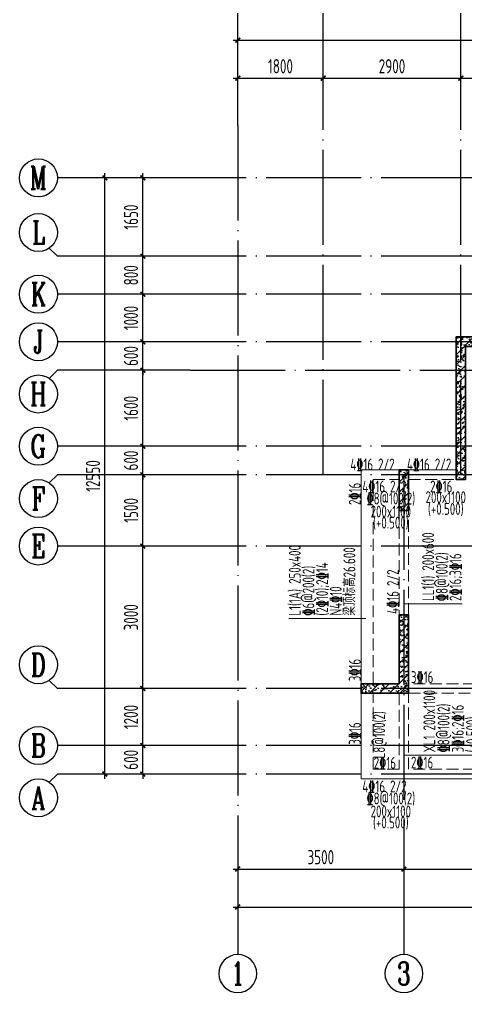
# Model space of a CAD drawing. Extents: x -1712635 to -854203, y -534641 to -21985.
# Drawn here: x -1136483 to -1127083, y -439141 to -418657 of the extents above; entities that cross this region are included whole.
import ezdxf
from ezdxf.enums import TextEntityAlignment as Align

# ---------------------------------------------------------------- set-up
doc = ezdxf.new("R2010")
doc.units = 0
doc.header["$LTSCALE"] = 1000
for name, pattern in [('__DASH', [0.35, 0.25, -0.1]), ('DASH', [0.35, 0.25, -0.1]), ('DOTE', [2.42, 2, -0.2, 0.02, -0.2])]:
    doc.linetypes.add(name, pattern=pattern)
doc.layers.get('0').update_dxf_attribs({"linetype": 'CONTINUOUS'})
doc.layers.get('Defpoints').update_dxf_attribs({"linetype": 'CONTINUOUS'})
for name, color, linetype in [('A-AXIS', 1, 'CONTINUOUS'), ('A-DOTE', 10, 'DOTE'), ('AXIS_NUM', 7, 'CONTINUOUS'), ('S-L主梁线', 4, 'DASH'), ('S-L梁编号', 6, 'CONTINUOUS'), ('S-L梁配筋', 7, 'CONTINUOUS'), ('S-Q墙填充', 252, 'CONTINUOUS'), ('S-Q墙实线', 6, 'CONTINUOUS'), ('S-Y一般标注', 3, 'CONTINUOUS')]:
    doc.layers.add(name, color=color, linetype=linetype)
doc.styles.add('TSSD_Axis', font='complex.shx', dxfattribs={"width": 0.7, "bigfont": 'hztxt.shx'})
doc.styles.add('TSSD_DIMENSION', font='Tssdeng.shx', dxfattribs={"width": 0.7, "bigfont": 'tssdchn.shx'})
doc.styles.add('TSSD_REIN', font='tssdeng.shx', dxfattribs={"width": 0.7, "height": 300, "bigfont": 'tssdchn.shx'})
doc.dimstyles.new('TSSD_100_100', dxfattribs={"dimtxt": 300, "dimasz": 100, "dimexe": 100, "dimexo": 250, "dimgap": 100, "dimtad": 1, "dimdec": 0, "dimzin": 0, "dimdsep": 46, "dimtxsty": 'TSSD_DIMENSION', "dimblk": 'ARCHTICK', "dimcen": 0, "dimdle": 100, "dimclrt": 7, "dimadec": 0, "dimazin": 0, "dimtfac": 1, "dimtdec": 0, "dimtix": 1, "dimtmove": 2, "dimatfit": 3, "dimldrblk": 'ARCHTICK', "dimfxl": 0, "dimtolj": 1, "dimtzin": 0, "dimarcsym": 0})
pattern_1 = [(50, (79242.38, 113232.59), (215.17805, -18.82564), [22.5, -247.5]), (355, (79242.38, 113232.6), (-41.6254, 225.6576), [18, -198]), (100.4514, (79260.31, 113231.02), (173.5528, 206.8319), [19.12206, -210.3426]), (46.1842, (79242.38, 113292.6), (320.1723, -49.6557), [33.75, -371.25]), (96.6356, (79269.06, 113288.45), (280.3988, 292.2354), [28.683, -315.5139]), (351.1842, (79242.38, 113292.6), (280.3986, 292.2356), [27, -297]), (21, (79272.38, 113277.59), (179.0721, -120.78567), [22.5, -247.5]), (326, (79272.38, 113277.6), (72.9946, 217.545), [18, -198]), (71.4514, (79287.3, 113267.52), (252.0668, 96.75915), [19.12206, -210.3426]), (37.5, (79242.38, 113232.59), (3.64796, 99.86816), [0, -195.6, 0, -201, 0, -198.75]), (7.5, (79242.38, 113232.59), (78.92086, 118.32351), [0, -114.6, 0, -191.1, 0, -75.75]), (327.5, (79175.48, 113232.59), (160.14673, -6.76646), [0, -75, 0, -234, 0, -310.5]), (317.5, (79145.48, 113232.59), (174.95585, 30.0315), [0, -97.5, 0, -155.4, 0, -220.5]), (45, (79242.38, 113232.59), (-106.066, 106.066), [])]

# ---------------------------------------------------------------- blocks, each defined once
blk = doc.blocks.new('_ArchTick')
at = {"color": 0, "const_width": 0.35}
blk.add_lwpolyline([(-0.5, -0.5), (0.5, 0.5)], dxfattribs=at)
blk = doc.blocks.new('*D117')
at = {"layer": 'Defpoints', "color": 0}
for p in [(6400, 19250), (4600, 18250), (6400, 18250)]:
    blk.add_point(p, dxfattribs=at)
at = {"layer": 'S-Y一般标注', "color": 0, "lineweight": -2}
for p, q in [((4600, 18500), (4600, 19350)), ((6400, 18500), (6400, 19350)), ((4500, 19250), (6500, 19250))]:
    blk.add_line(p, q, dxfattribs=at)
at = {"layer": 'S-Y一般标注', "color": 0, "lineweight": -2, "xscale": 100, "yscale": 100, "zscale": 100, "rotation": 180}
blk.add_blockref('_ArchTick', (4600, 19250), dxfattribs=at)
at = {"layer": 'S-Y一般标注', "color": 0, "lineweight": -2, "xscale": 100, "yscale": 100, "zscale": 100}
blk.add_blockref('_ArchTick', (6400, 19250), dxfattribs=at)
at = {"layer": 'S-Y一般标注', "color": 7, "insert": (5500, 19500), "char_height": 300, "attachment_point": 5, "style": 'TSSD_DIMENSION'}
blk.add_mtext('\\A1;1800', dxfattribs=at)
blk = doc.blocks.new('*D118')
at = {"layer": 'Defpoints', "color": 0}
for p in [(9300, 19250), (6400, 18250), (9300, 18250)]:
    blk.add_point(p, dxfattribs=at)
at = {"layer": 'S-Y一般标注', "color": 0, "lineweight": -2}
for p, q in [((6400, 18500), (6400, 19350)), ((9300, 18500), (9300, 19350)), ((6300, 19250), (9400, 19250))]:
    blk.add_line(p, q, dxfattribs=at)
at = {"layer": 'S-Y一般标注', "color": 0, "lineweight": -2, "xscale": 100, "yscale": 100, "zscale": 100, "rotation": 180}
blk.add_blockref('_ArchTick', (6400, 19250), dxfattribs=at)
at = {"layer": 'S-Y一般标注', "color": 0, "lineweight": -2, "xscale": 100, "yscale": 100, "zscale": 100}
blk.add_blockref('_ArchTick', (9300, 19250), dxfattribs=at)
at = {"layer": 'S-Y一般标注', "color": 7, "insert": (7850, 19500), "char_height": 300, "attachment_point": 5, "style": 'TSSD_DIMENSION'}
blk.add_mtext('\\A1;2900', dxfattribs=at)
blk = doc.blocks.new('*D119')
at = {"layer": 'Defpoints', "color": 0}
for p in [(11100, 19250), (9300, 18250), (11100, 18250)]:
    blk.add_point(p, dxfattribs=at)
at = {"layer": 'S-Y一般标注', "color": 0, "lineweight": -2}
for p, q in [((9300, 18500), (9300, 19350)), ((11100, 18500), (11100, 19350)), ((9200, 19250), (11200, 19250))]:
    blk.add_line(p, q, dxfattribs=at)
at = {"layer": 'S-Y一般标注', "color": 0, "lineweight": -2, "xscale": 100, "yscale": 100, "zscale": 100, "rotation": 180}
blk.add_blockref('_ArchTick', (9300, 19250), dxfattribs=at)
at = {"layer": 'S-Y一般标注', "color": 0, "lineweight": -2, "xscale": 100, "yscale": 100, "zscale": 100}
blk.add_blockref('_ArchTick', (11100, 19250), dxfattribs=at)
at = {"layer": 'S-Y一般标注', "color": 7, "insert": (10200, 19500), "char_height": 300, "attachment_point": 5, "style": 'TSSD_DIMENSION'}
blk.add_mtext('\\A1;1800', dxfattribs=at)
blk = doc.blocks.new('*D139')
at = {"layer": 'Defpoints', "color": 0}
for p in [(54600, 20050), (4600, 18250), (54600, 18250)]:
    blk.add_point(p, dxfattribs=at)
at = {"layer": 'S-Y一般标注', "color": 0, "lineweight": -2}
for p, q in [((4600, 18500), (4600, 20150)), ((54600, 18500), (54600, 20150)), ((4500, 20050), (54700, 20050))]:
    blk.add_line(p, q, dxfattribs=at)
at = {"layer": 'S-Y一般标注', "color": 0, "lineweight": -2, "xscale": 100, "yscale": 100, "zscale": 100, "rotation": 180}
blk.add_blockref('_ArchTick', (4600, 20050), dxfattribs=at)
at = {"layer": 'S-Y一般标注', "color": 0, "lineweight": -2, "xscale": 100, "yscale": 100, "zscale": 100}
blk.add_blockref('_ArchTick', (54600, 20050), dxfattribs=at)
at = {"layer": 'S-Y一般标注', "color": 7, "insert": (29600, 20300), "char_height": 300, "attachment_point": 5, "style": 'TSSD_DIMENSION'}
blk.add_mtext('\\A1;50000', dxfattribs=at)
blk = doc.blocks.new('ts_axno')
at = {"color": 0, "linetype": 'ByBlock', "lineweight": -2}
blk.add_circle((0, 0), 0.5, dxfattribs=at)
at = {"color": 0, "linetype": 'ByBlock', "lineweight": -2, "style": 'TSSD_Axis', "width": 0.7}
blk.add_attdef('A', text='', height=0.6, dxfattribs=at).set_placement((0, 0), align=Align.MIDDLE_CENTER)
blk = doc.blocks.new('*D140')
at = {"layer": 'Defpoints', "color": 0}
for p in [(2600, 5200), (3600, 5200), (3600, 4600)]:
    blk.add_point(p, dxfattribs=at)
at = {"layer": 'S-Y一般标注', "color": 0, "lineweight": -2}
for p, q in [((3350, 5200), (2500, 5200)), ((2600, 5200), (2600, 5300)), ((2600, 4600), (2600, 5200)), ((3350, 4600), (2500, 4600)), ((2600, 4600), (2600, 4500))]:
    blk.add_line(p, q, dxfattribs=at)
at = {"layer": 'S-Y一般标注', "color": 0, "lineweight": -2, "xscale": 100, "yscale": 100, "zscale": 100}
for p, rotation in [((2600, 5200), 270), ((2600, 4600), 90)]:
    blk.add_blockref('_ArchTick', p, dxfattribs=dict(at, rotation=rotation))
at = {"layer": 'S-Y一般标注', "color": 7, "insert": (2350, 4900), "char_height": 300, "attachment_point": 5, "rotation": 90, "style": 'TSSD_DIMENSION'}
blk.add_mtext('\\A1;600', dxfattribs=at)
blk = doc.blocks.new('*D141')
at = {"layer": 'Defpoints', "color": 0}
for p in [(2600, 10900), (3600, 10900), (3600, 9400)]:
    blk.add_point(p, dxfattribs=at)
at = {"layer": 'S-Y一般标注', "color": 0, "lineweight": -2}
for p, q in [((3350, 10900), (2500, 10900)), ((2600, 9300), (2600, 11000)), ((3350, 9400), (2500, 9400))]:
    blk.add_line(p, q, dxfattribs=at)
at = {"layer": 'S-Y一般标注', "color": 0, "lineweight": -2, "xscale": 100, "yscale": 100, "zscale": 100}
for p, rotation in [((2600, 10900), 90), ((2600, 9400), 270)]:
    blk.add_blockref('_ArchTick', p, dxfattribs=dict(at, rotation=rotation))
at = {"layer": 'S-Y一般标注', "color": 7, "insert": (2350, 10150), "char_height": 300, "attachment_point": 5, "rotation": 90, "style": 'TSSD_DIMENSION'}
blk.add_mtext('\\A1;1500', dxfattribs=at)
blk = doc.blocks.new('*D142')
at = {"layer": 'Defpoints', "color": 0}
for p in [(2600, 11500), (3600, 11500), (3600, 10900)]:
    blk.add_point(p, dxfattribs=at)
at = {"layer": 'S-Y一般标注', "color": 0, "lineweight": -2}
for p, q in [((3350, 11500), (2500, 11500)), ((2600, 11500), (2600, 11600)), ((2600, 10900), (2600, 11500)), ((3350, 10900), (2500, 10900)), ((2600, 10900), (2600, 10800))]:
    blk.add_line(p, q, dxfattribs=at)
at = {"layer": 'S-Y一般标注', "color": 0, "lineweight": -2, "xscale": 100, "yscale": 100, "zscale": 100}
for p, rotation in [((2600, 11500), 270), ((2600, 10900), 90)]:
    blk.add_blockref('_ArchTick', p, dxfattribs=dict(at, rotation=rotation))
at = {"layer": 'S-Y一般标注', "color": 7, "insert": (2350, 11200), "char_height": 300, "attachment_point": 5, "rotation": 90, "style": 'TSSD_DIMENSION'}
blk.add_mtext('\\A1;600', dxfattribs=at)
blk = doc.blocks.new('*D143')
at = {"layer": 'Defpoints', "color": 0}
for p in [(2600, 13100), (3600, 13100), (3600, 11500)]:
    blk.add_point(p, dxfattribs=at)
at = {"layer": 'S-Y一般标注', "color": 0, "lineweight": -2}
for p, q in [((2600, 11400), (2600, 13200)), ((3350, 13100), (2500, 13100)), ((3350, 11500), (2500, 11500))]:
    blk.add_line(p, q, dxfattribs=at)
at = {"layer": 'S-Y一般标注', "color": 0, "lineweight": -2, "xscale": 100, "yscale": 100, "zscale": 100}
for p, rotation in [((2600, 13100), 90), ((2600, 11500), 270)]:
    blk.add_blockref('_ArchTick', p, dxfattribs=dict(at, rotation=rotation))
at = {"layer": 'S-Y一般标注', "color": 7, "insert": (2350, 12300), "char_height": 300, "attachment_point": 5, "rotation": 90, "style": 'TSSD_DIMENSION'}
blk.add_mtext('\\A1;1600', dxfattribs=at)
blk = doc.blocks.new('*D144')
at = {"layer": 'Defpoints', "color": 0}
for p in [(2600, 13700), (3600, 13700), (3600, 13100)]:
    blk.add_point(p, dxfattribs=at)
at = {"layer": 'S-Y一般标注', "color": 0, "lineweight": -2}
for p, q in [((2600, 13700), (2600, 13800)), ((3350, 13700), (2500, 13700)), ((2600, 13100), (2600, 13700)), ((3350, 13100), (2500, 13100)), ((2600, 13100), (2600, 13000))]:
    blk.add_line(p, q, dxfattribs=at)
at = {"layer": 'S-Y一般标注', "color": 0, "lineweight": -2, "xscale": 100, "yscale": 100, "zscale": 100}
for p, rotation in [((2600, 13700), 270), ((2600, 13100), 90)]:
    blk.add_blockref('_ArchTick', p, dxfattribs=dict(at, rotation=rotation))
at = {"layer": 'S-Y一般标注', "color": 7, "insert": (2350, 13400), "char_height": 300, "attachment_point": 5, "rotation": 90, "style": 'TSSD_DIMENSION'}
blk.add_mtext('\\A1;600', dxfattribs=at)
blk = doc.blocks.new('*D145')
at = {"layer": 'Defpoints', "color": 0}
for p in [(2600, 14700), (3600, 14700), (3600, 13700)]:
    blk.add_point(p, dxfattribs=at)
at = {"layer": 'S-Y一般标注', "color": 0, "lineweight": -2}
for p, q in [((2600, 13600), (2600, 14800)), ((3350, 14700), (2500, 14700)), ((3350, 13700), (2500, 13700))]:
    blk.add_line(p, q, dxfattribs=at)
at = {"layer": 'S-Y一般标注', "color": 0, "lineweight": -2, "xscale": 100, "yscale": 100, "zscale": 100}
for p, rotation in [((2600, 14700), 90), ((2600, 13700), 270)]:
    blk.add_blockref('_ArchTick', p, dxfattribs=dict(at, rotation=rotation))
at = {"layer": 'S-Y一般标注', "color": 7, "insert": (2350, 14200), "char_height": 300, "attachment_point": 5, "rotation": 90, "style": 'TSSD_DIMENSION'}
blk.add_mtext('\\A1;1000', dxfattribs=at)
blk = doc.blocks.new('*D146')
at = {"layer": 'Defpoints', "color": 0}
for p in [(1800, 17150), (3600, 17150), (3600, 4600)]:
    blk.add_point(p, dxfattribs=at)
at = {"layer": 'S-Y一般标注', "color": 0, "lineweight": -2}
for p, q in [((1800, 4500), (1800, 17250)), ((3350, 17150), (1700, 17150)), ((3350, 4600), (1700, 4600))]:
    blk.add_line(p, q, dxfattribs=at)
at = {"layer": 'S-Y一般标注', "color": 0, "lineweight": -2, "xscale": 100, "yscale": 100, "zscale": 100}
for p, rotation in [((1800, 17150), 90), ((1800, 4600), 270)]:
    blk.add_blockref('_ArchTick', p, dxfattribs=dict(at, rotation=rotation))
at = {"layer": 'S-Y一般标注', "color": 7, "insert": (1550, 10875), "char_height": 300, "attachment_point": 5, "rotation": 90, "style": 'TSSD_DIMENSION'}
blk.add_mtext('\\A1;12550', dxfattribs=at)
blk = doc.blocks.new('*D147')
at = {"layer": 'Defpoints', "color": 0}
for p in [(2600, 15500), (3600, 15500), (3600, 14700)]:
    blk.add_point(p, dxfattribs=at)
at = {"layer": 'S-Y一般标注', "color": 0, "lineweight": -2}
for p, q in [((2600, 14600), (2600, 15600)), ((3350, 15500), (2500, 15500)), ((3350, 14700), (2500, 14700))]:
    blk.add_line(p, q, dxfattribs=at)
at = {"layer": 'S-Y一般标注', "color": 0, "lineweight": -2, "xscale": 100, "yscale": 100, "zscale": 100}
for p, rotation in [((2600, 15500), 90), ((2600, 14700), 270)]:
    blk.add_blockref('_ArchTick', p, dxfattribs=dict(at, rotation=rotation))
at = {"layer": 'S-Y一般标注', "color": 7, "insert": (2350, 15100), "char_height": 300, "attachment_point": 5, "rotation": 90, "style": 'TSSD_DIMENSION'}
blk.add_mtext('\\A1;800', dxfattribs=at)
blk = doc.blocks.new('*D148')
at = {"layer": 'Defpoints', "color": 0}
for p in [(2600, 6400), (3600, 6400), (3600, 5200)]:
    blk.add_point(p, dxfattribs=at)
at = {"layer": 'S-Y一般标注', "color": 0, "lineweight": -2}
for p, q in [((3350, 6400), (2500, 6400)), ((2600, 5100), (2600, 6500)), ((3350, 5200), (2500, 5200))]:
    blk.add_line(p, q, dxfattribs=at)
at = {"layer": 'S-Y一般标注', "color": 0, "lineweight": -2, "xscale": 100, "yscale": 100, "zscale": 100}
for p, rotation in [((2600, 6400), 90), ((2600, 5200), 270)]:
    blk.add_blockref('_ArchTick', p, dxfattribs=dict(at, rotation=rotation))
at = {"layer": 'S-Y一般标注', "color": 7, "insert": (2350, 5800), "char_height": 300, "attachment_point": 5, "rotation": 90, "style": 'TSSD_DIMENSION'}
blk.add_mtext('\\A1;1200', dxfattribs=at)
blk = doc.blocks.new('*D149')
at = {"layer": 'Defpoints', "color": 0}
for p in [(2600, 9400), (3600, 9400), (3600, 6400)]:
    blk.add_point(p, dxfattribs=at)
at = {"layer": 'S-Y一般标注', "color": 0, "lineweight": -2}
for p, q in [((2600, 6300), (2600, 9500)), ((3350, 9400), (2500, 9400)), ((3350, 6400), (2500, 6400))]:
    blk.add_line(p, q, dxfattribs=at)
at = {"layer": 'S-Y一般标注', "color": 0, "lineweight": -2, "xscale": 100, "yscale": 100, "zscale": 100}
for p, rotation in [((2600, 9400), 90), ((2600, 6400), 270)]:
    blk.add_blockref('_ArchTick', p, dxfattribs=dict(at, rotation=rotation))
at = {"layer": 'S-Y一般标注', "color": 7, "insert": (2350, 7900), "char_height": 300, "attachment_point": 5, "rotation": 90, "style": 'TSSD_DIMENSION'}
blk.add_mtext('\\A1;3000', dxfattribs=at)
blk = doc.blocks.new('*D154')
at = {"layer": 'Defpoints', "color": 0}
for p in [(8100, 3600), (13900, 3600), (13900, 2600)]:
    blk.add_point(p, dxfattribs=at)
at = {"layer": 'S-Y一般标注', "color": 0, "lineweight": -2}
for p, q in [((8100, 3350), (8100, 2500)), ((13900, 3350), (13900, 2500)), ((8000, 2600), (14000, 2600))]:
    blk.add_line(p, q, dxfattribs=at)
at = {"layer": 'S-Y一般标注', "color": 0, "lineweight": -2, "xscale": 100, "yscale": 100, "zscale": 100, "rotation": 180}
blk.add_blockref('_ArchTick', (8100, 2600), dxfattribs=at)
at = {"layer": 'S-Y一般标注', "color": 0, "lineweight": -2, "xscale": 100, "yscale": 100, "zscale": 100}
blk.add_blockref('_ArchTick', (13900, 2600), dxfattribs=at)
at = {"layer": 'S-Y一般标注', "color": 7, "insert": (11000, 2850), "char_height": 300, "attachment_point": 5, "style": 'TSSD_DIMENSION'}
blk.add_mtext('\\A1;5800', dxfattribs=at)
blk = doc.blocks.new('*D162')
at = {"layer": 'Defpoints', "color": 0}
for p in [(4600, 3600), (54600, 3600), (54600, 1800)]:
    blk.add_point(p, dxfattribs=at)
at = {"layer": 'S-Y一般标注', "color": 0, "lineweight": -2}
for p, q in [((4600, 3350), (4600, 1700)), ((54600, 3350), (54600, 1700)), ((4500, 1800), (54700, 1800))]:
    blk.add_line(p, q, dxfattribs=at)
at = {"layer": 'S-Y一般标注', "color": 0, "lineweight": -2, "xscale": 100, "yscale": 100, "zscale": 100, "rotation": 180}
blk.add_blockref('_ArchTick', (4600, 1800), dxfattribs=at)
at = {"layer": 'S-Y一般标注', "color": 0, "lineweight": -2, "xscale": 100, "yscale": 100, "zscale": 100}
blk.add_blockref('_ArchTick', (54600, 1800), dxfattribs=at)
at = {"layer": 'S-Y一般标注', "color": 7, "insert": (29600, 2050), "char_height": 300, "attachment_point": 5, "style": 'TSSD_DIMENSION'}
blk.add_mtext('\\A1;50000', dxfattribs=at)
blk = doc.blocks.new('*D164')
at = {"layer": 'Defpoints', "color": 0}
for p in [(4600, 3600), (8100, 3600), (8100, 2600)]:
    blk.add_point(p, dxfattribs=at)
at = {"layer": 'S-Y一般标注', "color": 0, "lineweight": -2}
for p, q in [((4600, 3350), (4600, 2500)), ((8100, 3350), (8100, 2500)), ((4500, 2600), (8200, 2600))]:
    blk.add_line(p, q, dxfattribs=at)
at = {"layer": 'S-Y一般标注', "color": 0, "lineweight": -2, "xscale": 100, "yscale": 100, "zscale": 100, "rotation": 180}
blk.add_blockref('_ArchTick', (4600, 2600), dxfattribs=at)
at = {"layer": 'S-Y一般标注', "color": 0, "lineweight": -2, "xscale": 100, "yscale": 100, "zscale": 100}
blk.add_blockref('_ArchTick', (8100, 2600), dxfattribs=at)
at = {"layer": 'S-Y一般标注', "color": 7, "insert": (6350, 2850), "char_height": 300, "attachment_point": 5, "style": 'TSSD_DIMENSION'}
blk.add_mtext('\\A1;3500', dxfattribs=at)
blk = doc.blocks.new('*D178')
at = {"layer": 'Defpoints', "color": 0}
for p in [(2600, 17150), (3600, 17150), (3600, 15500)]:
    blk.add_point(p, dxfattribs=at)
at = {"layer": 'S-Y一般标注', "color": 0, "lineweight": -2}
for p, q in [((2600, 15400), (2600, 17250)), ((3350, 17150), (2500, 17150)), ((3350, 15500), (2500, 15500))]:
    blk.add_line(p, q, dxfattribs=at)
at = {"layer": 'S-Y一般标注', "color": 0, "lineweight": -2, "xscale": 100, "yscale": 100, "zscale": 100}
for p, rotation in [((2600, 17150), 90), ((2600, 15500), 270)]:
    blk.add_blockref('_ArchTick', p, dxfattribs=dict(at, rotation=rotation))
at = {"layer": 'S-Y一般标注', "color": 7, "insert": (2350, 16325), "char_height": 300, "attachment_point": 5, "rotation": 90, "style": 'TSSD_DIMENSION'}
blk.add_mtext('\\A1;1650', dxfattribs=at)
blk = doc.blocks.new('20210807.15294921')
at = {"layer": 'S-Q墙填充'}
h = blk.add_hatch(dxfattribs=at)
h.set_pattern_fill('ARMORED', color=252, scale=30, style=0)
h.set_pattern_definition(pattern_1)
h.paths.add_polyline_path([(63116, 65940), (63466, 65940), (63466, 66140), (62916, 66140), (62916, 63140), (63116, 63140)])
h = blk.add_hatch(dxfattribs=at)
h.set_pattern_fill('ARMORED', color=252, scale=30, style=0)
h.set_pattern_definition(pattern_1)
h.paths.add_polyline_path([(61916, 62490), (61916, 63340), (61716, 63340), (61716, 62490)])
h = blk.add_hatch(dxfattribs=at)
h.set_pattern_fill('ARMORED', color=252, scale=30, style=0)
h.set_pattern_definition(pattern_1)
h.paths.add_polyline_path([(61716, 58840), (60916, 58840), (60916, 58640), (61916, 58640), (61916, 60290), (61716, 60290)])
at = {"layer": 'S-L主梁线', "linetype": 'ByBlock', "lineweight": 18}
for p, q in [((60916, 63340), (60916, 58840)), ((61716, 63340), (60916, 63340)), ((62916, 63340), (61916, 63340)), ((60916, 58640), (60916, 56840)), ((60916, 56840), (61816, 56840)), ((61816, 56840), (67616, 56840))]:
    blk.add_line(p, q, dxfattribs=at)
at = {"layer": 'S-L主梁线', "linetype": '__DASH', "lineweight": 18}
for p, q in [((61166, 58840), (61166, 63140)), ((61166, 63140), (61716, 63140)), ((61916, 63140), (62916, 63140)), ((61716, 62490), (61716, 60290)), ((61916, 60290), (61916, 62490)), ((67516, 58840), (61916, 58840)), ((61166, 57040), (61166, 58640)), ((61716, 58640), (61716, 57040)), ((61916, 57040), (61916, 58640)), ((61916, 58640), (67516, 58640)), ((61716, 57040), (61166, 57040)), ((67516, 57040), (61916, 57040))]:
    blk.add_line(p, q, dxfattribs=at)
at = {"layer": 'S-Q墙实线', "lineweight": 35}
for points in [[(63116, 65940), (63466, 65940), (63466, 66140), (62916, 66140), (62916, 63140), (63116, 63140)], [(61916, 62490), (61916, 63340), (61716, 63340), (61716, 62490)], [(61716, 58840), (60916, 58840), (60916, 58640), (61916, 58640), (61916, 60290), (61716, 60290)]]:
    blk.add_lwpolyline(points, close=True, dxfattribs=at)
blk = doc.blocks.new('20210726.16395156')
at = {"layer": 'A-AXIS'}
for p, q in [((4600, 18249.9), (4600, 21049.9)), ((6400, 18249.9), (6400, 21049.9)), ((9300, 18249.9), (9300, 21049.9)), ((3600, 17150), (800, 17150)), ((800, 15500), (628.4, 15671.7)), ((3600, 15500), (800, 15500)), ((3600, 14700), (800, 14700)), ((3600, 13700), (800, 13700)), ((800, 13100.3), (628.4, 12928.7)), ((3600, 13100.3), (800, 13100.3)), ((3600, 11500), (800, 11500)), ((800, 10900), (628.4, 10728.4)), ((3600, 10900), (800, 10900)), ((3600, 9400), (800, 9400)), ((800, 6400), (628.4, 6571.7)), ((3600, 6400), (800, 6400)), ((3600, 5200), (800, 5200)), ((800, 4600), (628.4, 4428.4)), ((3600, 4600), (800, 4600)), ((4600, 3600), (4600, 800)), ((8100, 3600), (8100, 800))]:
    blk.add_line(p, q, dxfattribs=at)
at = {"layer": 'A-DOTE'}
for p, q in [((4600, 18249.9), (4600, 3600)), ((6400, 10900), (6400, 18249.9)), ((9300, 10900), (9300, 18249.9)), ((55600, 17150), (3600, 17150)), ((55600, 15500), (3600, 15500)), ((55600, 14700), (3600, 14700)), ((55600, 13700), (3600, 13700)), ((3600, 13100.3), (55600, 13100.3)), ((55600, 11500), (3600, 11500)), ((55600, 10900), (3600, 10900)), ((8100, 10900), (8100, 3600)), ((55600, 9400), (3600, 9400)), ((55600, 6400), (3600, 6400)), ((55600, 5200), (3600, 5200)), ((55600, 4600), (3600, 4600))]:
    blk.add_line(p, q, dxfattribs=at)
at = {"layer": 'A-AXIS'}
ref = blk.add_blockref('ts_axno', (400, 17150), dxfattribs=dict(at, xscale=800, yscale=800, zscale=800))
ref.add_attrib('G', 'M', dxfattribs={"layer": 'AXIS_NUM', "height": 480, "style": 'TSSD_Axis', "width": 0.7}).set_placement((400, 17150), align=Align.MIDDLE_CENTER)
ref = blk.add_blockref('ts_axno', (400, 16000), dxfattribs=dict(at, xscale=800, yscale=800, zscale=800))
ref.add_attrib('G', 'L', dxfattribs={"layer": 'AXIS_NUM', "height": 480, "style": 'TSSD_Axis', "width": 0.7}).set_placement((400, 16000), align=Align.MIDDLE_CENTER)
ref = blk.add_blockref('ts_axno', (400, 14700), dxfattribs=dict(at, xscale=800, yscale=800, zscale=800))
ref.add_attrib('G', 'K', dxfattribs={"layer": 'AXIS_NUM', "height": 480, "style": 'TSSD_Axis', "width": 0.7}).set_placement((400, 14700), align=Align.MIDDLE_CENTER)
ref = blk.add_blockref('ts_axno', (400, 13700), dxfattribs=dict(at, xscale=800, yscale=800, zscale=800))
ref.add_attrib('G', 'J', dxfattribs={"layer": 'AXIS_NUM', "height": 480, "style": 'TSSD_Axis', "width": 0.7}).set_placement((400, 13700), align=Align.MIDDLE_CENTER)
ref = blk.add_blockref('ts_axno', (400, 12600.3), dxfattribs=dict(at, xscale=800, yscale=800, zscale=800))
ref.add_attrib('C', 'H', dxfattribs={"layer": 'AXIS_NUM', "height": 480, "style": 'TSSD_Axis', "width": 0.7}).set_placement((400, 12600.3), align=Align.MIDDLE_CENTER)
ref = blk.add_blockref('ts_axno', (400, 11500), dxfattribs=dict(at, xscale=800, yscale=800, zscale=800))
ref.add_attrib('D', 'G', dxfattribs={"layer": 'AXIS_NUM', "height": 480, "style": 'TSSD_Axis', "width": 0.7}).set_placement((400, 11500), align=Align.MIDDLE_CENTER)
ref = blk.add_blockref('ts_axno', (400, 10400), dxfattribs=dict(at, xscale=800, yscale=800, zscale=800))
ref.add_attrib('C', 'F', dxfattribs={"layer": 'AXIS_NUM', "height": 480, "style": 'TSSD_Axis', "width": 0.7}).set_placement((400, 10400), align=Align.MIDDLE_CENTER)
ref = blk.add_blockref('ts_axno', (400, 9400), dxfattribs=dict(at, xscale=800, yscale=800, zscale=800))
ref.add_attrib('B', 'E', dxfattribs={"layer": 'AXIS_NUM', "height": 480, "style": 'TSSD_Axis', "width": 0.7}).set_placement((400, 9400), align=Align.MIDDLE_CENTER)
ref = blk.add_blockref('ts_axno', (400, 6900), dxfattribs=dict(at, xscale=800, yscale=800, zscale=800, rotation=180))
ref.add_attrib('C', 'D', dxfattribs={"layer": 'AXIS_NUM', "height": 480, "style": 'TSSD_Axis', "width": 0.7}).set_placement((400, 6900), align=Align.MIDDLE_CENTER)
ref = blk.add_blockref('ts_axno', (400, 5200), dxfattribs=dict(at, xscale=800, yscale=800, zscale=800))
ref.add_attrib('A', 'B', dxfattribs={"layer": 'AXIS_NUM', "height": 480, "style": 'TSSD_Axis', "width": 0.7}).set_placement((400, 5200), align=Align.MIDDLE_CENTER)
ref = blk.add_blockref('ts_axno', (400, 4100), dxfattribs=dict(at, xscale=800, yscale=800, zscale=800))
ref.add_attrib('F', 'A', dxfattribs={"layer": 'AXIS_NUM', "height": 480, "style": 'TSSD_Axis', "width": 0.7}).set_placement((400, 4100), align=Align.MIDDLE_CENTER)
ref = blk.add_blockref('ts_axno', (4600, 400), dxfattribs=dict(at, xscale=-800, yscale=800, zscale=800, rotation=180))
ref.add_attrib('1', '1', dxfattribs={"layer": 'AXIS_NUM', "height": 480, "style": 'TSSD_Axis', "width": 0.7}).set_placement((4600, 400), align=Align.MIDDLE_CENTER)
ref = blk.add_blockref('ts_axno', (8100, 400), dxfattribs=dict(at, xscale=-800, yscale=800, zscale=800, rotation=180))
ref.add_attrib('2', '3', dxfattribs={"layer": 'AXIS_NUM', "height": 480, "style": 'TSSD_Axis', "width": 0.7}).set_placement((8100, 400), align=Align.MIDDLE_CENTER)
at = {"layer": 'S-Y一般标注'}
for base, p1, p2, picture, middle in [((54600, 20049.9), (4600, 18249.9), (54600, 18249.9), '*D139', (29600, 20299.9)), ((6400, 19249.9), (4600, 18249.9), (6400, 18249.9), '*D117', (5500, 19499.9)), ((9300, 19249.9), (6400, 18249.9), (9300, 18249.9), '*D118', (7850, 19499.9)), ((11100, 19249.9), (9300, 18249.9), (11100, 18249.9), '*D119', (10200, 19499.9)), ((54600, 1800), (4600, 3600), (54600, 3600), '*D162', (29600, 2050)), ((8100, 2600), (4600, 3600), (8100, 3600), '*D164', (6350, 2850)), ((13900, 2600), (8100, 3600), (13900, 3600), '*D154', (11000, 2850))]:
    dim = blk.add_linear_dim(base=base, p1=p1, p2=p2, dimstyle='TSSD_100_100', dxfattribs=at)
    dim.commit()
    dim.dimension.update_dxf_attribs({"geometry": picture, "text_midpoint": middle})
for base, p1, p2, picture, middle in [((1800, 17150), (3600, 4600), (3600, 17150), '*D146', (1550, 10875)), ((2600, 17150), (3600, 15500), (3600, 17150), '*D178', (2350, 16325)), ((2600, 15500), (3600, 14700), (3600, 15500), '*D147', (2350, 15100)), ((2600, 14700), (3600, 13700), (3600, 14700), '*D145', (2350, 14200)), ((2600, 13700), (3600, 13100.3), (3600, 13700), '*D144', (2350, 13400.2)), ((2600, 13100.3), (3600, 11500), (3600, 13100.3), '*D143', (2350, 12300.2)), ((2600, 11500), (3600, 10900), (3600, 11500), '*D142', (2350, 11200)), ((2600, 10900), (3600, 9400), (3600, 10900), '*D141', (2350, 10150)), ((2600, 9400), (3600, 6400), (3600, 9400), '*D149', (2350, 7900)), ((2600, 6400), (3600, 5200), (3600, 6400), '*D148', (2350, 5800)), ((2600, 5200), (3600, 4600), (3600, 5200), '*D140', (2350, 4900))]:
    dim = blk.add_linear_dim(base=base, p1=p1, p2=p2, angle=90, dimstyle='TSSD_100_100', dxfattribs=at)
    dim.commit()
    dim.dimension.update_dxf_attribs({"geometry": picture, "text_midpoint": middle})

msp = doc.modelspace()

# ---------------------------------------------------------------- linework, layer by layer
at = {"layer": 'S-L梁编号', "lineweight": 18}
for p, q in [((-1128383.46, -430961.24), (-1127152.91, -430961.24)), ((-1129183.47, -431269.8), (-1130806.79, -431269.8)), ((-1128383.46, -434147.72), (-1126521.58, -434147.72))]:
    msp.add_line(p, q, dxfattribs=at)

# ---------------------------------------------------------------- block references
at = {"layer": 'A-DOTE'}
msp.add_blockref('20210726.16395156', (-1136483.47, -439141.51), dxfattribs=at)
at = {"layer": 'S-Q墙填充'}
msp.add_blockref('20210807.15294921', (-1190199.11, -491481.01), dxfattribs=at)

# ---------------------------------------------------------------- texts
at = {"layer": 'S-L梁编号', "color": 6, "style": 'TSSD_REIN', "width": 0.7}
for s, p in [('LL1(1) 200x600', (-1127747.14, -430898.74)), ('L1(1A) 250x400', (-1130556.79, -431207.3)), ('XL1 200x1100', (-1127721.58, -434085.22))]:
    msp.add_text(s, height=250, rotation=90, dxfattribs=at).set_placement(p)
at = {"layer": 'S-L梁配筋', "color": 7, "style": 'TSSD_REIN', "width": 0.7}
for s, p in [('4%%13216 2/2', (-1129511.44, -428148.69)), ('4%%13216 2/2', (-1128318.32, -428148.69)), ('3%%13216', (-1128233.46, -432626.56)), ('2%%13216', (-1129017.74, -434433.73)), ('2%%13216', (-1128233.46, -434424.5))]:
    msp.add_text(s, height=250, dxfattribs=at).set_placement(p)
for s, p in [('2%%13216', (-1129292.58, -428878.2)), ('梁顶标高26.600', (-1129406.79, -431207.3)), ('%%1328@100(2)', (-1127459.64, -430898.74)), ('2%%13216;3%%13216', (-1127172.14, -430898.74)), ('%%1326@200(2)', (-1130269.29, -431207.3)), ('(2%%13210);2%%13214', (-1129981.79, -431207.3)), ('4%%13216 2/2', (-1128488.83, -431169.96)), ('N4%%13210', (-1129694.29, -431207.3)), ('3%%13216', (-1129292.58, -432588.87)), ('L8@100(2)', (-1128778.93, -434212.99)), ('%%1328@100(2)', (-1127421.58, -434085.22)), ('3%%13216;2%%13216', (-1127121.58, -434085.22)), ('(+0.500)', (-1126821.58, -434085.22)), ('3%%13216', (-1129292.58, -433925.02))]:
    msp.add_text(s, height=250, rotation=90, dxfattribs=at).set_placement(p)
at = {"layer": 'S-L梁配筋', "color": 1, "style": 'TSSD_REIN', "width": 0.7}
for s, p in [('4%%13216 2/2', (-1129259.12, -428613.63)), ('2%%13216', (-1127829.74, -428613.63)), ('4%%13216 2/2', (-1129259.12, -434926.72))]:
    msp.add_text(s, height=250, dxfattribs=at).set_placement(p)
at = {"layer": 'S-L梁配筋', "color": 7, "style": 'TSSD_REIN', "width": 0.7}
for s, p in [('%%1328@100(2)', (-1128658.28, -428867.47)), ('200x1100', (-1127500.44, -428838.77)), ('200x1100', (-1128658.28, -429140.04)), ('(+0.500)', (-1127500.44, -429085.81)), ('(+0.500)', (-1128658.28, -429375.04)), ('%%1328@100(2)', (-1128658.28, -435180.55)), ('200x1100', (-1128658.28, -435453.13)), ('(+0.500)', (-1128658.28, -435688.13))]:
    msp.add_text(s, height=250, dxfattribs=at).set_placement(p, align=Align.CENTER)

doc.saveas('drawing.dxf')
